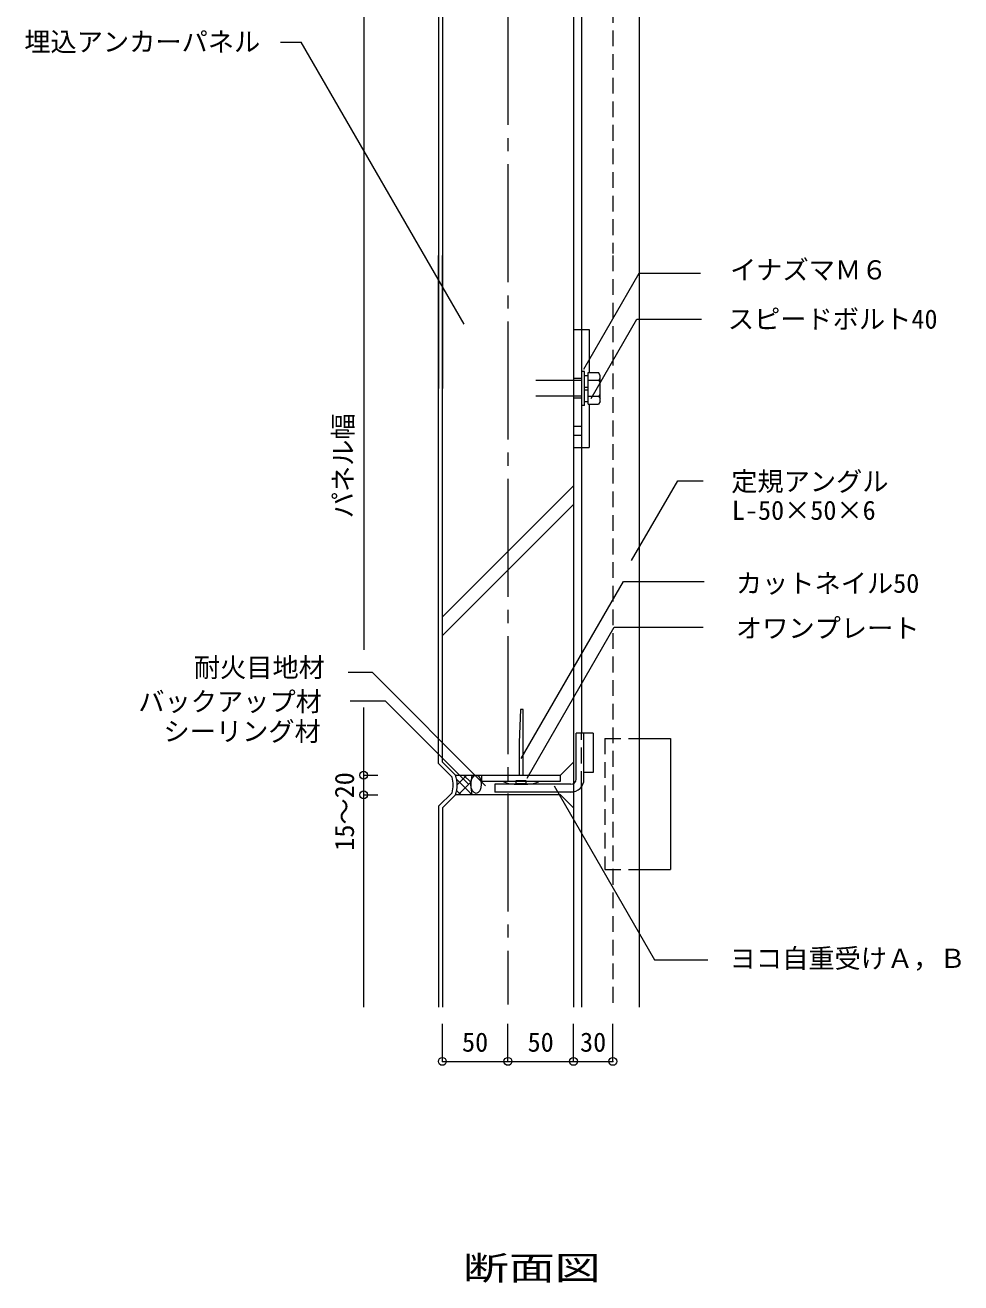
# Model space of a CAD drawing. Units: millimetres at full size, sheet at 1:10. Extents: x -2890 to 2450, y -2020 to 1800.
# Drawn here: x -506 to 208, y -211 to 748 of the extents above; entities that cross this region are included whole.
import ezdxf
from ezdxf.enums import TextEntityAlignment as Align

# ---------------------------------------------------------------- set-up
doc = ezdxf.new("R2010")
doc.units = ezdxf.units.MM
doc.header["$LTSCALE"] = 10
doc.header["$PDMODE"] = 32
doc.header["$PDSIZE"] = 6
for name, pattern in [('CHAIN2', [12, 9, -1, 1, -1]), ('DASHED1', [1.8, 1.2, -0.6]), ('DASHED2', [3, 2, -1])]:
    doc.linetypes.add(name, pattern=pattern)
doc.layers.add('0-0', color=7, linetype='Continuous', lineweight=18)
doc.styles.add('ＭＳ ゴシック', font='')
doc.styles.get('ＭＳ ゴシック').set_extended_font_data('MS Gothic')

msp = doc.modelspace()

# ---------------------------------------------------------------- linework, layer by layer
at = {"layer": '0-0', "color": 4, "linetype": 'CHAIN2'}
msp.add_line((-137.78, 1482.17), (-137.78, 1.3), dxfattribs=at)
at = {"layer": '0-0', "linetype": 'DASHED1'}
for p, q in [((-57.78, 1482.17), (-57.78, 574.13)), ((-57.78, 572.58), (-57.78, -0.76)), ((-81.78, 167.16), (-81.78, 208.15)), ((-63.78, 204.15), (-63.78, 104.15)), ((-63.78, 204.15), (-37.78, 204.15)), ((-87.78, 169.69), (-87.78, 163.36)), ((-63.78, 104.15), (-37.78, 104.15))]:
    msp.add_line(p, q, dxfattribs=at)
at = {"layer": '0-0'}
for p, q in [((-37.78, 1482.17), (-37.78, 570.7)), ((-81.78, 1026.18), (-81.78, 568.72)), ((-190.78, 762.43), (-190.78, 471.15)), ((-187.78, 761.19), (-187.78, 471.15)), ((-87.78, 760.37), (-87.78, 186.15)), ((-190.78, 184.91), (-190.78, 572.58)), ((-81.78, 572.58), (-81.78, 516.15)), ((-37.78, 572.58), (-37.78, -0.76)), ((-87.78, 516.15), (-75.78, 516.15)), ((-81.78, 516.15), (-81.78, 426.15)), ((-75.78, 516.15), (-75.78, 483.25)), ((-79.48, 484.15), (-81.78, 484.15)), ((-79.48, 458.15), (-79.48, 484.15)), ((-79.48, 481.15), (-76.48, 481.15)), ((-76.48, 483.25), (-68.69, 483.25)), ((-76.48, 459.05), (-76.48, 483.25)), ((-67.48, 481.15), (-68.69, 483.25)), ((-67.48, 461.15), (-67.48, 481.15)), ((-81.8, 477.15), (-116.48, 477.15)), ((-79.48, 472.15), (-76.48, 472.15)), ((-79.48, 470.15), (-76.48, 470.15)), ((-68.48, 477.2), (-76.48, 477.2)), ((-68.48, 477.2), (-67.48, 478.94)), ((-68.48, 477.2), (-67.48, 475.47)), ((-81.8, 465.15), (-116.48, 465.15)), ((-79.48, 461.15), (-76.48, 461.15)), ((-68.48, 465.1), (-76.48, 465.1)), ((-67.48, 461.15), (-68.69, 459.05)), ((-68.48, 465.1), (-67.48, 466.84)), ((-68.48, 465.1), (-67.48, 463.37)), ((-79.48, 458.15), (-81.78, 458.15)), ((-76.48, 459.05), (-68.69, 459.05)), ((-75.78, 459.05), (-75.78, 426.15)), ((-81.78, 426.15), (-81.78, 208.15)), ((-87.78, 396.82), (-187.78, 296.82)), ((-87.78, 382.68), (-187.78, 282.68)), ((-126.28, 176.15), (-126.28, 226.15)), ((-85.78, 173.15), (-85.78, 208.15)), ((-72.78, 208.15), (-85.78, 208.15)), ((-129.28, 201.15), (-129.28, 176.15)), ((-180.41, 174.54), (-190.78, 184.91)), ((-97.78, 176.15), (-87.78, 186.15)), ((-87.78, 186.15), (-87.78, 169.69)), ((-177.78, 176.15), (-97.78, 176.15)), ((-177.73, 176), (-177.58, 176.15)), ((-176.94, 173.06), (-165.35, 161.47)), ((-176.51, 168.74), (-169.09, 176.15)), ((-171.55, 176.15), (-166.06, 170.67)), ((-157.78, 171.65), (-157.78, 176.15)), ((-129.28, 176.15), (-126.28, 176.15)), ((-97.78, 171.65), (-97.78, 176.15)), ((-176.89, 164.52), (-173.52, 161.15)), ((-175.61, 161.15), (-166.06, 170.7)), ((-157.78, 171.65), (-97.78, 171.65)), ((-147.78, 169.15), (-147.78, 163.15)), ((-89.78, 169.15), (-147.78, 169.15)), ((-87.78, 163.15), (-147.78, 163.15)), ((-87.78, 163.36), (-87.78, 104.15)), ((-81.78, 167.16), (-81.78, -0.76)), ((-190.78, 152.4), (-180.41, 162.77)), ((-187.78, 151.15), (-177.78, 161.15)), ((-97.78, 161.15), (-177.78, 161.15)), ((-167.12, 161.15), (-165.59, 162.68)), ((-87.78, 151.15), (-97.78, 161.15)), ((-190.78, 152.4), (-190.78, -0.76)), ((-187.78, 151.15), (-187.78, -0.76)), ((-87.78, 151.15), (-87.78, -0.76)), ((-37.78, 104.15), (-13.78, 104.15))]:
    msp.add_line(p, q, dxfattribs=at)
at = {"layer": '0-0', "color": 4}
for p, q in [((-247.78, 1157.25), (-247.78, 271.85)), ((-311.12, 735.35), (-295.38, 735.35)), ((-171.2, 520.27), (-295.38, 735.35)), ((-79.87, 485.96), (-37.67, 559.05)), ((-37.67, 559.05), (8.99, 559.05)), ((-74.35, 463.5), (-39.47, 523.9)), ((-39.47, 523.9), (9.82, 523.9)), ((-43.43, 339.81), (-8.27, 400.71)), ((-8.27, 400.71), (11.07, 400.71)), ((-127.72, 188.88), (-49.75, 323.95)), ((-49.75, 323.95), (11.78, 323.95)), ((-123.14, 173.83), (-56.7, 288.92)), ((-56.7, 288.92), (11.07, 288.92)), ((-247.78, 161.15), (-247.78, 227.86)), ((-247.78, 176.15), (-236.97, 176.15)), ((-102.54, 168.03), (-25.89, 35.26)), ((-247.78, -0.76), (-247.78, 161.15)), ((-247.78, 161.15), (-236.97, 161.15)), ((-247.78, 161.15), (-236.97, 161.15)), ((-25.89, 35.26), (14.66, 35.26)), ((-187.78, -42.22), (-187.78, -13.69)), ((-137.78, -42.22), (-137.78, -13.69)), ((-87.78, -42.22), (-87.78, -13.69)), ((-57.78, -42.22), (-57.78, -13.69)), ((-187.78, -42.22), (-137.78, -42.22)), ((-137.78, -42.22), (-87.78, -42.22)), ((-87.78, -42.22), (-57.78, -42.22))]:
    msp.add_line(p, q, dxfattribs=at)
at = {"layer": '0-0', "color": 4, "linetype": 'DASHED2'}
for p, q in [((-81.78, 478.65), (-87.78, 478.65)), ((-81.78, 463.65), (-87.78, 463.65))]:
    msp.add_line(p, q, dxfattribs=at)
at = {"layer": '0-0', "color": 4, "linetype": 'DASHED1'}
for p, q in [((-81.78, 442.15), (-87.78, 442.15)), ((-81.78, 435.15), (-87.78, 435.15))]:
    msp.add_line(p, q, dxfattribs=at)
at = {"layer": '0-0'}
for points in [[(-177.78, 176.15), (-187.78, 186.15), (-187.78, 572.58)], [(-87.78, 516.15), (-87.78, 426.15), (-75.78, 426.15)], [(-126.28, 226.15), (-128.28, 226.15), (-129.28, 201.15)], [(-79.78, 173.15), (-79.78, 178.15), (-79.78, 208.15)], [(-72.78, 208.15), (-72.78, 178.15), (-79.78, 178.15)], [(-37.78, 204.15), (-13.78, 204.15), (-13.78, 104.15)]]:
    msp.add_lwpolyline(points, dxfattribs=at)
at = {"layer": '0-0', "color": 4}
for points in [[(-154.76, 168.05), (-241.13, 254.42), (-259.63, 254.42)], [(-168.05, 169.49), (-231.23, 232.66), (-258.06, 232.66)]]:
    msp.add_lwpolyline(points, dxfattribs=at)
at = {"layer": '0-0'}
msp.add_lwpolyline([(-131.78, 171.69), (-131.78, 169.69), (-123.78, 169.69), (-123.78, 171.69)], close=True, dxfattribs=at)
for centre, radius, start, end in [((-199.22, 168.65), 19.71, 342.64081, 17.36066), ((-199.22, 168.65), 22.71, 340.71413, 19.28505), ((-132.09, 168.65), 34.03, 167.26778, 192.73276), ((-89.78, 173.15), 4, 270, 0), ((-89.78, 173.15), 10, 270, 0)]:
    msp.add_arc(centre, radius, start, end, dxfattribs=at)
msp.add_ellipse((-162.08, 169.24), major_axis=(0, 7), ratio=0.5714, dxfattribs=at)
msp.add_ellipse((-127.78, 171.65), major_axis=(13.5, 0), ratio=0.1851, start_param=3.141593, end_param=6.283185, dxfattribs=at)
at = {"layer": '0-0', "color": 4}
for p in [(-247.78, 176.15), (-247.78, 161.15), (-247.78, 161.15), (-187.78, -42.22), (-137.78, -42.22), (-87.78, -42.22), (-57.78, -42.22)]:
    msp.add_point(p, dxfattribs=at)

# ---------------------------------------------------------------- texts
at = {"layer": '0-0', "style": 'ＭＳ ゴシック'}
for s, p in [('埋込アンカーパネル', (-506.62, 723.87)), ('イナズマＭ６', (31.64, 549.9)), ('スピードボルト40', (29.95, 512.36)), ('定規アングル', (32.49, 388.47)), ('L-50×50×6', (32.99, 366.5)), ('カットネイル50', (36.05, 310.82)), ('オワンプレート', (36.11, 276.57)), ('耐火目地材', (-377.34, 246.59)), ('バックアップ材', (-419.65, 220.59)), ('シーリング材', (-400.49, 197.83)), ('ヨコ自重受けＡ，Ｂ', (31.37, 24.68)), ('50', (-172.78, -39.22)), ('50', (-122.78, -39.22)), ('30', (-82.78, -39.22))]:
    msp.add_text(s, height=14.66, dxfattribs=at).set_placement(p, align=Align.BOTTOM_LEFT)
for s, p in [('パネル幅', (-251.78, 372.13)), ('15～20', (-250.78, 118.5))]:
    msp.add_text(s, height=14.66, rotation=90, dxfattribs=at).set_placement(p, align=Align.BOTTOM_LEFT)
at = {"layer": '0-0', "style": 'ＭＳ ゴシック', "width": 1.4}
msp.add_text('断面図', height=18.33, dxfattribs=at).set_placement((-172.04, -214.43), align=Align.BOTTOM_LEFT)

doc.saveas('drawing.dxf')
